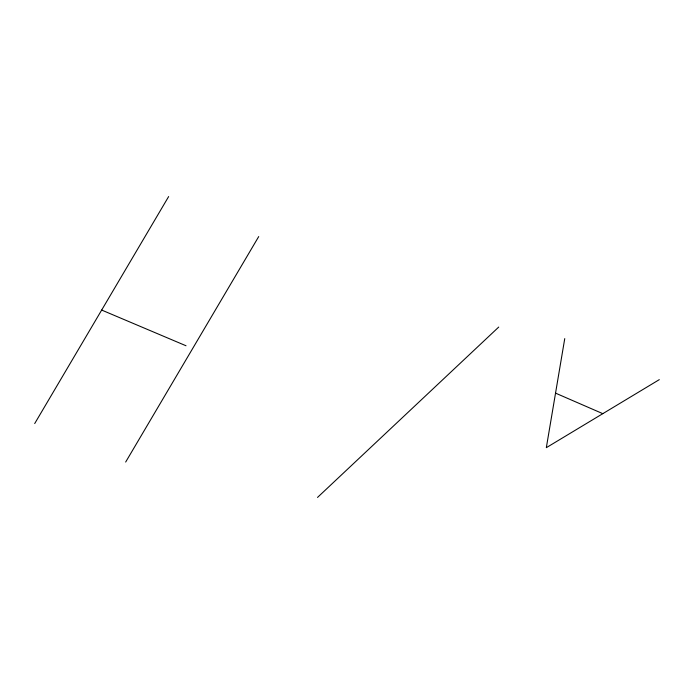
<?xml version="1.0" encoding="UTF-8"?>
<svg xmlns="http://www.w3.org/2000/svg" width="694" height="694" viewBox="0 0 694 694"><rect width="100%" height="100%" fill="white"/><g stroke="black" fill="none" stroke-linecap="round" stroke-linejoin="round"><path stroke-width="1.04" d="M564.751 338.603L546.325 447.673L659.3 379.644M34.7 423.557L168.642 196.567M125.666 462.048L258.715 236.576M317.514 497.433L498.726 327.065M101.671 310.062L186.018 345.759M555.538 393.134L602.808 413.659"/></g></svg>
